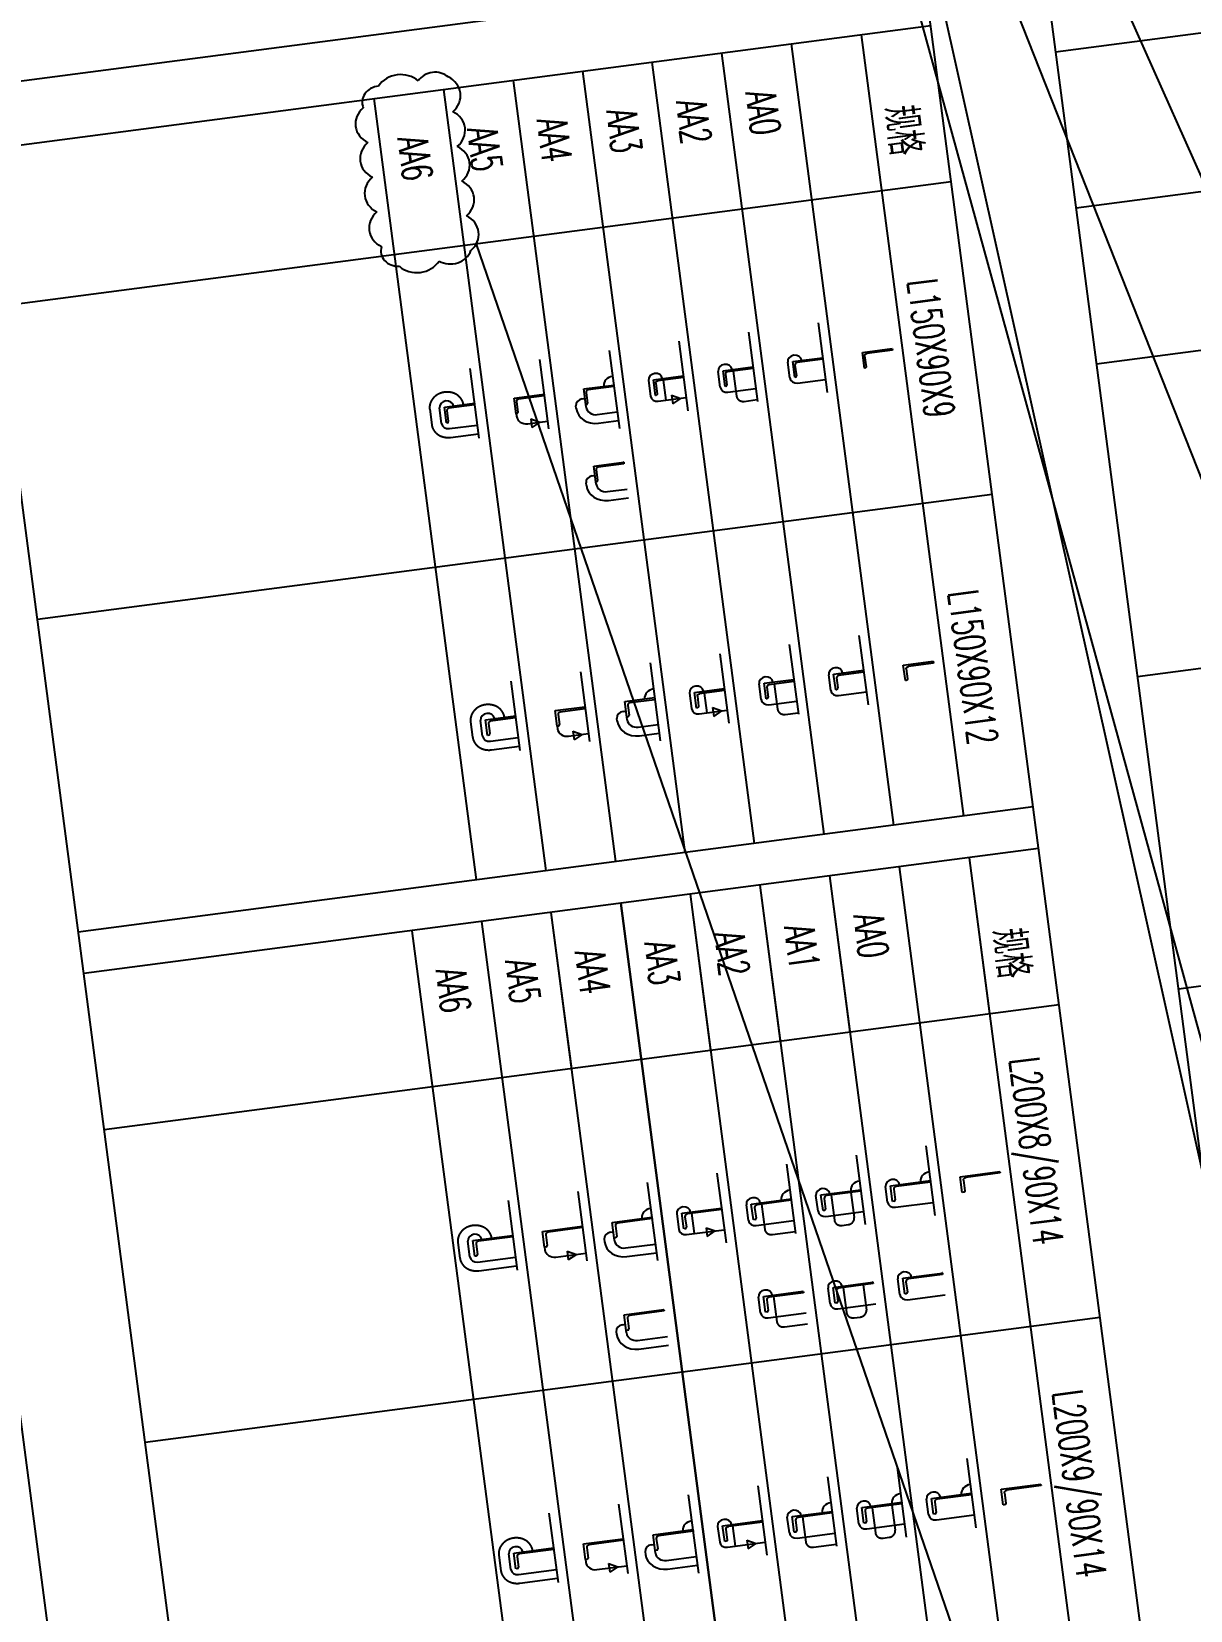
# Model space of a CAD drawing. Header units: millimetres. Extents: x -14906165 to 53546503, y 133836 to 58622790.
# Drawn here: x 42292300 to 42716270, y 41581824 to 42159505 of the extents above; entities that cross this region are included whole.
import ezdxf

# ---------------------------------------------------------------- set-up
doc = ezdxf.new("R2010")
doc.units = ezdxf.units.MM
doc.header["$LTSCALE"] = 100
doc.linetypes.add('DASHED', pattern=[8, 6, -2])
for name, color, linetype in [('L', 254, 'Continuous'), ('Seam', 40, 'Continuous'), ('标准形式增加', 6, 'Continuous')]:
    doc.layers.add(name, color=color, linetype=linetype)
doc.styles.add('中文GB2312', font='', dxfattribs={"width": 0.7})
doc.styles.add('英文（单）', font='romans.shx', dxfattribs={"width": 0.7})
doc.styles.get('中文GB2312').set_extended_font_data('FangSong_GB2312')

# ---------------------------------------------------------------- blocks, each defined once
blk = doc.blocks.new('L150X90X9')
blk.add_lwpolyline([(90, 147), (90, 150), (0, 150), (0, 0), (9, 0), (9, 129, -0.414214), (21, 141), (84, 141, 0.414214)], format="xyb", close=True)
blk = doc.blocks.new('L150X90X12')
for p, q in [((90, 150), (0, 150)), ((0, 150), (0, 0)), ((12, 0), (12, 126)), ((24, 138), (81.5, 138)), ((90, 146.5), (90, 150)), ((0, 0), (12, 0))]:
    blk.add_line(p, q)
for centre, radius, start, end in [((24, 126), 12, 90, 180), ((81.5, 146.5), 8.5, 270, 0)]:
    blk.add_arc(centre, radius, start, end)
blk = doc.blocks.new('L200X8+90X14')
blk.add_lwpolyline([(90, 193), (90, 200), (0, 200), (0, 0), (8, 0), (8, 172, -0.414214), (22, 186), (83, 186, 0.414214)], format="xyb", close=True)
blk = doc.blocks.new('L200X9+90X14')
for p, q in [((90, 200), (0, 200)), ((0, 200), (0, 0)), ((9, 0), (9, 172)), ((23, 186), (83, 186)), ((90, 193), (90, 200)), ((0, 0), (9, 0))]:
    blk.add_line(p, q)
for centre, radius, start, end in [((23, 172), 14, 90, 180), ((83, 193), 7, 270, 0)]:
    blk.add_arc(centre, radius, start, end)
blk = doc.blocks.new('L150X90X9AA3')
for p, q in [((-564986.1, 648862.9), (-564986.1, 649002.9)), ((-564986.1, 648902.9), (-565102.1, 648902.9)), ((-565111.1, 648827.9), (-565021.1, 648827.9))]:
    blk.add_line(p, q)
for centre, start, end in [((-565111.1, 648862.9), 90, 270), ((-565021.1, 648862.9), 270, 0)]:
    blk.add_arc(centre, 35, start, end)
at = {"layer": 'Seam'}
for p, q in [((-565011.1, 648932.9), (-564986.1, 648976.2)), ((-564961.1, 648932.9), (-564986.1, 648976.2)), ((-565011.1, 648932.9), (-564961.1, 648932.9))]:
    blk.add_line(p, q, dxfattribs=at)
at = {"xscale": -1, "rotation": 180}
blk.add_blockref('L150X90X9', (-565111.1, 649002.9), dxfattribs=at)
blk = doc.blocks.new('L150X90X12AA3')
for p, q in [((-563186.1, 648862.9), (-563186.1, 649002.9)), ((-563186.1, 648902.9), (-563299.1, 648902.9)), ((-563311.1, 648827.9), (-563221.1, 648827.9))]:
    blk.add_line(p, q)
for centre, start, end in [((-563311.1, 648862.9), 90, 270), ((-563221.1, 648862.9), 270, 0)]:
    blk.add_arc(centre, 35, start, end)
at = {"layer": 'Seam'}
for p, q in [((-563211.1, 648932.9), (-563186.1, 648976.2)), ((-563161.1, 648932.9), (-563186.1, 648976.2)), ((-563211.1, 648932.9), (-563161.1, 648932.9))]:
    blk.add_line(p, q, dxfattribs=at)
at = {"xscale": -1, "rotation": 180}
blk.add_blockref('L150X90X12', (-563311.1, 649002.9), dxfattribs=at)
blk = doc.blocks.new('L200X8+90X14AA3')
for p, q in [((-559586.1, 648462.9), (-559586.1, 648652.9)), ((-559586.1, 648502.9), (-559703.1, 648502.9)), ((-559711.1, 648427.9), (-559621.1, 648427.9))]:
    blk.add_line(p, q)
blk.add_lwpolyline([(-559621.1, 648459.9), (-559621.1, 648452.9), (-559711.1, 648452.9), (-559711.1, 648652.9), (-559703.1, 648652.9), (-559703.1, 648480.9, 0.414214), (-559689.1, 648466.9), (-559628.1, 648466.9, -0.414214)], format="xyb", close=True)
for centre, start, end in [((-559711.1, 648462.9), 90, 270), ((-559621.1, 648462.9), 270, 0)]:
    blk.add_arc(centre, 35, start, end)
at = {"layer": 'Seam'}
for p, q in [((-559611.1, 648563.8), (-559586.1, 648607.1)), ((-559561.1, 648563.8), (-559586.1, 648607.1)), ((-559611.1, 648563.8), (-559561.1, 648563.8))]:
    blk.add_line(p, q, dxfattribs=at)
blk = doc.blocks.new('L200X9+90X14AA3')
for p, q in [((-557786.1, 648462.9), (-557786.1, 648652.9)), ((-557786.1, 648502.9), (-557902.1, 648502.9)), ((-557911.1, 648427.9), (-557821.1, 648427.9))]:
    blk.add_line(p, q)
for centre, start, end in [((-557911.1, 648462.9), 90, 270), ((-557821.1, 648462.9), 270, 0)]:
    blk.add_arc(centre, 35, start, end)
at = {"layer": 'Seam'}
for p, q in [((-557811.1, 648563.8), (-557786.1, 648607.1)), ((-557761.1, 648563.8), (-557786.1, 648607.1)), ((-557811.1, 648563.8), (-557761.1, 648563.8))]:
    blk.add_line(p, q, dxfattribs=at)
at = {"xscale": -1, "rotation": 180}
blk.add_blockref('L200X9+90X14', (-557911.1, 648652.9), dxfattribs=at)
blk = doc.blocks.new('*U379')
for p, q in [((125, -140), (125, 0)), ((90, -175), (0, -175))]:
    blk.add_line(p, q)
for centre, start, end in [((0, -140), 90, 270), ((90, -140), 270, 0)]:
    blk.add_arc(centre, 35, start, end)
at = {"layer": 'L'}
for p, q in [((0, -150), (0, 0)), ((0, 0), (9, 0)), ((9, 0), (9, -129)), ((90, -150), (0, -150)), ((21, -141), (84, -141)), ((90, -147), (90, -150))]:
    blk.add_line(p, q, dxfattribs=at)
for centre, radius, start, end in [((21, -129), 12, 180, 270), ((84, -147), 6, 360, 90)]:
    blk.add_arc(centre, radius, start, end, dxfattribs=at)
blk = doc.blocks.new('*U378')
for p, q in [((125, -140), (125, 0)), ((9, -100), (154, -100)), ((90, -175), (0, -175))]:
    blk.add_line(p, q)
at = {"linetype": 'DASHED'}
blk.add_line((189, -65), (189, 0), dxfattribs=at)
blk.add_arc((154, -65), 35, 270, 0, dxfattribs=at)
for centre, start, end in [((0, -140), 90, 270), ((90, -140), 270, 0)]:
    blk.add_arc(centre, 35, start, end)
at = {"layer": 'L'}
for p, q in [((0, -150), (0, 0)), ((0, 0), (9, 0)), ((9, 0), (9, -129)), ((90, -150), (0, -150)), ((21, -141), (84, -141)), ((90, -147), (90, -150))]:
    blk.add_line(p, q, dxfattribs=at)
for centre, radius, start, end in [((21, -129), 12, 180, 270), ((84, -147), 6, 360, 90)]:
    blk.add_arc(centre, radius, start, end, dxfattribs=at)
blk = doc.blocks.new('*U376')
for p, q in [((155, -100), (155, 0)), ((205, -100), (205, 0)), ((55, -165), (55, -150)), ((105, -150), (90, -150)), ((105, -200), (90, -200))]:
    blk.add_line(p, q)
for centre, radius, start, end in [((0, 0), 50, 180, 270), ((105, -100), 50, 270, 0), ((105, -100), 100, 270, 0), ((90, -165), 35, 180, 270)]:
    blk.add_arc(centre, radius, start, end)
at = {"layer": 'L'}
for p, q in [((0, -150), (0, 0)), ((0, 0), (9, 0)), ((9, 0), (9, -129)), ((90, -150), (0, -150)), ((21, -141), (84, -141)), ((90, -147), (90, -150))]:
    blk.add_line(p, q, dxfattribs=at)
for centre, radius, start, end in [((21, -129), 12, 180, 270), ((84, -147), 6, 360, 90)]:
    blk.add_arc(centre, radius, start, end, dxfattribs=at)
blk = doc.blocks.new('*U377')
for p, q in [((155, -100), (155, 0)), ((90, -150), (105, -150))]:
    blk.add_line(p, q)
blk.add_arc((105, -100), 50, 270, 0)
at = {"layer": 'L'}
for p, q in [((0, -150), (0, 0)), ((0, 0), (9, 0)), ((9, 0), (9, -129)), ((90, -150), (0, -150)), ((21, -141), (84, -141)), ((90, -147), (90, -150))]:
    blk.add_line(p, q, dxfattribs=at)
for centre, radius, start, end in [((21, -129), 12, 180, 270), ((84, -147), 6, 360, 90)]:
    blk.add_arc(centre, radius, start, end, dxfattribs=at)
at = {"layer": 'Seam'}
for p, q in [((130, -81.7), (155, -38.4)), ((155, -38.4), (180, -81.7)), ((130, -81.7), (180, -81.7))]:
    blk.add_line(p, q, dxfattribs=at)
blk = doc.blocks.new('*U384')
for p, q in [((125, -140), (125, 0)), ((90, -175), (0, -175))]:
    blk.add_line(p, q)
for centre, start, end in [((0, -140), 90, 270), ((90, -140), 270, 0)]:
    blk.add_arc(centre, 35, start, end)
at = {"layer": 'L'}
for p, q in [((0, -150), (0, 0)), ((0, 0), (12, 0)), ((12, 0), (12, -126)), ((90, -150), (0, -150)), ((24, -138), (81.5, -138)), ((90, -146.5), (90, -150))]:
    blk.add_line(p, q, dxfattribs=at)
for centre, radius, start, end in [((24, -126), 12, 180, 270), ((81.5, -146.5), 8.5, 360, 90)]:
    blk.add_arc(centre, radius, start, end, dxfattribs=at)
blk = doc.blocks.new('*U383')
for p, q in [((125, -140), (125, 0)), ((12, -100), (157, -100)), ((90, -175), (0, -175))]:
    blk.add_line(p, q)
at = {"linetype": 'DASHED'}
blk.add_line((192, -65), (192, 0), dxfattribs=at)
blk.add_arc((157, -65), 35, 270, 0, dxfattribs=at)
for centre, start, end in [((0, -140), 90, 270), ((90, -140), 270, 0)]:
    blk.add_arc(centre, 35, start, end)
at = {"layer": 'L'}
for p, q in [((0, -150), (0, 0)), ((0, 0), (12, 0)), ((12, 0), (12, -126)), ((90, -150), (0, -150)), ((24, -138), (81.5, -138)), ((90, -146.5), (90, -150))]:
    blk.add_line(p, q, dxfattribs=at)
for centre, radius, start, end in [((24, -126), 12, 180, 270), ((81.5, -146.5), 8.5, 360, 90)]:
    blk.add_arc(centre, radius, start, end, dxfattribs=at)
blk = doc.blocks.new('*U381')
for p, q in [((155, -100), (155, 0)), ((205, -100), (205, 0)), ((55, -165), (55, -150)), ((105, -150), (90, -150)), ((105, -200), (90, -200))]:
    blk.add_line(p, q)
for centre, radius, start, end in [((0, 0), 50, 180, 270), ((105, -100), 50, 270, 0), ((105, -100), 100, 270, 0), ((90, -165), 35, 180, 270)]:
    blk.add_arc(centre, radius, start, end)
at = {"layer": 'L'}
for p, q in [((0, -150), (0, 0)), ((0, 0), (12, 0)), ((12, 0), (12, -126)), ((90, -150), (0, -150)), ((24, -138), (81.5, -138)), ((90, -146.5), (90, -150))]:
    blk.add_line(p, q, dxfattribs=at)
for centre, radius, start, end in [((24, -126), 12, 180, 270), ((81.5, -146.5), 8.5, 360, 90)]:
    blk.add_arc(centre, radius, start, end, dxfattribs=at)
blk = doc.blocks.new('*U382')
for p, q in [((155, -100), (155, 0)), ((90, -150), (105, -150))]:
    blk.add_line(p, q)
blk.add_arc((105, -100), 50, 270, 0)
at = {"layer": 'L'}
for p, q in [((0, -150), (0, 0)), ((0, 0), (12, 0)), ((12, 0), (12, -126)), ((90, -150), (0, -150)), ((24, -138), (81.5, -138)), ((90, -146.5), (90, -150))]:
    blk.add_line(p, q, dxfattribs=at)
for centre, radius, start, end in [((24, -126), 12, 180, 270), ((81.5, -146.5), 8.5, 360, 90)]:
    blk.add_arc(centre, radius, start, end, dxfattribs=at)
at = {"layer": 'Seam'}
for p, q in [((130, -75.5), (155, -32.2)), ((130, -75.5), (180, -75.5)), ((155, -32.2), (180, -75.5))]:
    blk.add_line(p, q, dxfattribs=at)
blk = doc.blocks.new('*U888')
for p, q in [((125, -190), (125, 0)), ((90, -225), (0, -225))]:
    blk.add_line(p, q)
for centre, radius, start, end in [((0, 0), 50, 180, 270), ((0, -190), 35, 90, 270), ((90, -190), 35, 270, 0)]:
    blk.add_arc(centre, radius, start, end)
at = {"layer": 'L'}
for p, q in [((0, -200), (0, 0)), ((0, 0), (8, 0)), ((8, 0), (8, -172)), ((90, -200), (0, -200)), ((22, -186), (83, -186)), ((90, -193), (90, -200))]:
    blk.add_line(p, q, dxfattribs=at)
for centre, radius, start, end in [((22, -172), 14, 180, 270), ((83, -193), 7, 360, 90)]:
    blk.add_arc(centre, radius, start, end, dxfattribs=at)
blk = doc.blocks.new('*U889')
for p, q in [((125, -190), (125, 0)), ((8, -50), (153, -50)), ((8, -150), (153, -150)), ((90, -225), (0, -225))]:
    blk.add_line(p, q)
at = {"linetype": 'DASHED'}
blk.add_line((188, -115), (188, -85), dxfattribs=at)
for centre, radius, start, end in [((0, 0), 50, 180, 270), ((0, -190), 35, 90, 270), ((90, -190), 35, 270, 0)]:
    blk.add_arc(centre, radius, start, end)
for centre, start, end in [((153, -85), 0, 90), ((153, -115), 270, 360)]:
    blk.add_arc(centre, 35, start, end, dxfattribs=at)
at = {"layer": 'L'}
for p, q in [((0, -200), (0, 0)), ((0, 0), (8, 0)), ((8, 0), (8, -172)), ((90, -200), (0, -200)), ((22, -186), (83, -186)), ((90, -193), (90, -200))]:
    blk.add_line(p, q, dxfattribs=at)
for centre, radius, start, end in [((22, -172), 14, 180, 270), ((83, -193), 7, 360, 90)]:
    blk.add_arc(centre, radius, start, end, dxfattribs=at)
blk = doc.blocks.new('*U890')
for p, q in [((125, -190), (125, 0)), ((8, -150), (153, -150)), ((90, -225), (0, -225))]:
    blk.add_line(p, q)
at = {"linetype": 'DASHED'}
blk.add_line((188, -115), (188, 0), dxfattribs=at)
for centre, radius, start, end in [((0, 0), 50, 180, 270), ((0, -190), 35, 90, 270), ((90, -190), 35, 270, 0)]:
    blk.add_arc(centre, radius, start, end)
blk.add_arc((153, -115), 35, 270, 360, dxfattribs=at)
at = {"layer": 'L'}
for p, q in [((0, -200), (0, 0)), ((0, 0), (8, 0)), ((8, 0), (8, -172)), ((90, -200), (0, -200)), ((22, -186), (83, -186)), ((90, -193), (90, -200))]:
    blk.add_line(p, q, dxfattribs=at)
for centre, radius, start, end in [((22, -172), 14, 180, 270), ((83, -193), 7, 360, 90)]:
    blk.add_arc(centre, radius, start, end, dxfattribs=at)
blk = doc.blocks.new('*U891')
for p, q in [((155, -150), (155, 0)), ((205, -150), (205, 0)), ((55, -215), (55, -200)), ((105, -200), (90, -200)), ((90, -250), (105, -250))]:
    blk.add_line(p, q)
for centre, radius, start, end in [((0, 0), 50, 180, 270), ((105, -150), 50, 270, 0), ((105, -150), 100, 270, 0), ((90, -215), 35, 180, 270)]:
    blk.add_arc(centre, radius, start, end)
at = {"layer": 'L'}
for p, q in [((0, -200), (0, 0)), ((0, 0), (8, 0)), ((8, 0), (8, -172)), ((90, -200), (0, -200)), ((22, -186), (83, -186)), ((90, -193), (90, -200))]:
    blk.add_line(p, q, dxfattribs=at)
for centre, radius, start, end in [((22, -172), 14, 180, 270), ((83, -193), 7, 360, 90)]:
    blk.add_arc(centre, radius, start, end, dxfattribs=at)
blk = doc.blocks.new('*U892')
for p, q in [((155, -150), (155, 0)), ((90, -200), (105, -200))]:
    blk.add_line(p, q)
blk.add_arc((105, -150), 50, 270, 0)
at = {"layer": 'L'}
for p, q in [((0, -200), (0, 0)), ((0, 0), (8, 0)), ((8, 0), (8, -172)), ((90, -200), (0, -200)), ((22, -186), (83, -186)), ((90, -193), (90, -200))]:
    blk.add_line(p, q, dxfattribs=at)
for centre, radius, start, end in [((22, -172), 14, 180, 270), ((83, -193), 7, 360, 90)]:
    blk.add_arc(centre, radius, start, end, dxfattribs=at)
at = {"layer": 'Seam'}
for p, q in [((130, -90.6), (155, -47.3)), ((155, -47.3), (180, -90.6)), ((130, -90.6), (180, -90.6))]:
    blk.add_line(p, q, dxfattribs=at)
blk = doc.blocks.new('*U893')
for p, q in [((125, -190), (125, 0)), ((90, -225), (0, -225))]:
    blk.add_line(p, q)
for centre, radius, start, end in [((0, 0), 50, 180, 270), ((0, -190), 35, 90, 270), ((90, -190), 35, 270, 0)]:
    blk.add_arc(centre, radius, start, end)
at = {"layer": 'L'}
for p, q in [((0, -200), (0, 0)), ((0, 0), (9, 0)), ((9, 0), (9, -172)), ((90, -200), (0, -200)), ((23, -186), (83, -186)), ((90, -193), (90, -200))]:
    blk.add_line(p, q, dxfattribs=at)
for centre, radius, start, end in [((23, -172), 14, 180, 270), ((83, -193), 7, 360, 90)]:
    blk.add_arc(centre, radius, start, end, dxfattribs=at)
blk = doc.blocks.new('*U894')
for p, q in [((125, -190), (125, 0)), ((9, -50), (154, -50)), ((9, -150), (154, -150)), ((90, -225), (0, -225))]:
    blk.add_line(p, q)
at = {"linetype": 'DASHED'}
blk.add_line((189, -115), (189, -85), dxfattribs=at)
for centre, radius, start, end in [((0, 0), 50, 180, 270), ((0, -190), 35, 90, 270), ((90, -190), 35, 270, 0)]:
    blk.add_arc(centre, radius, start, end)
for centre, start, end in [((154, -85), 0, 90), ((154, -115), 270, 360)]:
    blk.add_arc(centre, 35, start, end, dxfattribs=at)
at = {"layer": 'L'}
for p, q in [((0, -200), (0, 0)), ((0, 0), (9, 0)), ((9, 0), (9, -172)), ((90, -200), (0, -200)), ((23, -186), (83, -186)), ((90, -193), (90, -200))]:
    blk.add_line(p, q, dxfattribs=at)
for centre, radius, start, end in [((23, -172), 14, 180, 270), ((83, -193), 7, 360, 90)]:
    blk.add_arc(centre, radius, start, end, dxfattribs=at)
blk = doc.blocks.new('*U895')
for p, q in [((125, -190), (125, 0)), ((9, -150), (154, -150)), ((90, -225), (0, -225))]:
    blk.add_line(p, q)
at = {"linetype": 'DASHED'}
blk.add_line((189, -115), (189, 0), dxfattribs=at)
for centre, radius, start, end in [((0, 0), 50, 180, 270), ((0, -190), 35, 90, 270), ((90, -190), 35, 270, 0)]:
    blk.add_arc(centre, radius, start, end)
blk.add_arc((154, -115), 35, 270, 360, dxfattribs=at)
at = {"layer": 'L'}
for p, q in [((0, -200), (0, 0)), ((0, 0), (9, 0)), ((9, 0), (9, -172)), ((90, -200), (0, -200)), ((23, -186), (83, -186)), ((90, -193), (90, -200))]:
    blk.add_line(p, q, dxfattribs=at)
for centre, radius, start, end in [((23, -172), 14, 180, 270), ((83, -193), 7, 360, 90)]:
    blk.add_arc(centre, radius, start, end, dxfattribs=at)
blk = doc.blocks.new('*U896')
for p, q in [((155, -150), (155, 0)), ((205, -150), (205, 0)), ((55, -215), (55, -200)), ((105, -200), (90, -200)), ((90, -250), (105, -250))]:
    blk.add_line(p, q)
for centre, radius, start, end in [((0, 0), 50, 180, 270), ((105, -150), 50, 270, 0), ((105, -150), 100, 270, 0), ((90, -215), 35, 180, 270)]:
    blk.add_arc(centre, radius, start, end)
at = {"layer": 'L'}
for p, q in [((0, -200), (0, 0)), ((0, 0), (9, 0)), ((9, 0), (9, -172)), ((90, -200), (0, -200)), ((23, -186), (83, -186)), ((90, -193), (90, -200))]:
    blk.add_line(p, q, dxfattribs=at)
for centre, radius, start, end in [((23, -172), 14, 180, 270), ((83, -193), 7, 360, 90)]:
    blk.add_arc(centre, radius, start, end, dxfattribs=at)
blk = doc.blocks.new('*U897')
for p, q in [((155, -150), (155, 0)), ((90, -200), (105, -200))]:
    blk.add_line(p, q)
blk.add_arc((105, -150), 50, 270, 0)
at = {"layer": 'L'}
for p, q in [((0, -200), (0, 0)), ((0, 0), (9, 0)), ((9, 0), (9, -172)), ((90, -200), (0, -200)), ((23, -186), (83, -186)), ((90, -193), (90, -200))]:
    blk.add_line(p, q, dxfattribs=at)
for centre, radius, start, end in [((23, -172), 14, 180, 270), ((83, -193), 7, 360, 90)]:
    blk.add_arc(centre, radius, start, end, dxfattribs=at)
at = {"layer": 'Seam'}
for p, q in [((130, -88.2), (155, -44.9)), ((155, -44.9), (180, -88.2)), ((130, -88.2), (180, -88.2))]:
    blk.add_line(p, q, dxfattribs=at)
blk = doc.blocks.new('*U584')
for p, q in [((125, -140), (125, 0)), ((90, -175), (0, -175))]:
    blk.add_line(p, q)
at = {"linetype": 'DASHED'}
for p, q in [((175, -140), (175, 0)), ((0, -225), (90, -225))]:
    blk.add_line(p, q, dxfattribs=at)
for centre, start, end in [((0, -140), 90, 270), ((90, -140), 270, 0)]:
    blk.add_arc(centre, 85, start, end, dxfattribs=at)
for centre, start, end in [((0, -140), 90, 270), ((90, -140), 270, 0)]:
    blk.add_arc(centre, 35, start, end)
at = {"layer": 'L'}
for p, q in [((0, -150), (0, 0)), ((0, 0), (9, 0)), ((9, 0), (9, -129)), ((90, -150), (0, -150)), ((21, -141), (84, -141)), ((90, -147), (90, -150))]:
    blk.add_line(p, q, dxfattribs=at)
for centre, radius, start, end in [((21, -129), 12, 180, 270), ((84, -147), 6, 360, 90)]:
    blk.add_arc(centre, radius, start, end, dxfattribs=at)
blk = doc.blocks.new('*U585')
for p, q in [((125, -140), (125, 0)), ((90, -175), (0, -175))]:
    blk.add_line(p, q)
at = {"linetype": 'DASHED'}
for p, q in [((175, -140), (175, 0)), ((0, -225), (90, -225))]:
    blk.add_line(p, q, dxfattribs=at)
for centre, start, end in [((0, -140), 90, 270), ((90, -140), 270, 0)]:
    blk.add_arc(centre, 85, start, end, dxfattribs=at)
for centre, start, end in [((0, -140), 90, 270), ((90, -140), 270, 0)]:
    blk.add_arc(centre, 35, start, end)
at = {"layer": 'L'}
for p, q in [((0, -150), (0, 0)), ((0, 0), (12, 0)), ((12, 0), (12, -126)), ((90, -150), (0, -150)), ((24, -138), (81.5, -138)), ((90, -146.5), (90, -150))]:
    blk.add_line(p, q, dxfattribs=at)
for centre, radius, start, end in [((24, -126), 12, 180, 270), ((81.5, -146.5), 8.5, 360, 90)]:
    blk.add_arc(centre, radius, start, end, dxfattribs=at)
blk = doc.blocks.new('*U932')
for p, q in [((125, -190), (125, 0)), ((90, -225), (0, -225))]:
    blk.add_line(p, q)
at = {"linetype": 'DASHED'}
for p, q in [((175, -190), (175, 0)), ((0, -275), (90, -275))]:
    blk.add_line(p, q, dxfattribs=at)
for centre, start, end in [((0, -190), 90, 270), ((90, -190), 270, 0)]:
    blk.add_arc(centre, 85, start, end, dxfattribs=at)
for centre, start, end in [((0, -190), 90, 270), ((90, -190), 270, 0)]:
    blk.add_arc(centre, 35, start, end)
at = {"layer": 'L'}
for p, q in [((0, -200), (0, 0)), ((0, 0), (8, 0)), ((8, 0), (8, -172)), ((90, -200), (0, -200)), ((22, -186), (83, -186)), ((90, -193), (90, -200))]:
    blk.add_line(p, q, dxfattribs=at)
for centre, radius, start, end in [((22, -172), 14, 180, 270), ((83, -193), 7, 360, 90)]:
    blk.add_arc(centre, radius, start, end, dxfattribs=at)
blk = doc.blocks.new('*U933')
for p, q in [((125, -190), (125, 0)), ((90, -225), (0, -225))]:
    blk.add_line(p, q)
at = {"linetype": 'DASHED'}
for p, q in [((175, -190), (175, 0)), ((0, -275), (90, -275))]:
    blk.add_line(p, q, dxfattribs=at)
for centre, start, end in [((0, -190), 90, 270), ((90, -190), 270, 0)]:
    blk.add_arc(centre, 85, start, end, dxfattribs=at)
for centre, start, end in [((0, -190), 90, 270), ((90, -190), 270, 0)]:
    blk.add_arc(centre, 35, start, end)
at = {"layer": 'L'}
for p, q in [((0, -200), (0, 0)), ((0, 0), (9, 0)), ((9, 0), (9, -172)), ((90, -200), (0, -200)), ((23, -186), (83, -186)), ((90, -193), (90, -200))]:
    blk.add_line(p, q, dxfattribs=at)
for centre, radius, start, end in [((23, -172), 14, 180, 270), ((83, -193), 7, 360, 90)]:
    blk.add_arc(centre, radius, start, end, dxfattribs=at)
blk = doc.blocks.new('*U809')
for p, q in [((155, -100), (155, 0)), ((205, -100), (205, 0)), ((55, -165), (55, -150)), ((105, -150), (90, -150)), ((105, -200), (90, -200))]:
    blk.add_line(p, q)
for centre, radius, start, end in [((0, 0), 1, 180, 270), ((105, -100), 50, 270, 0), ((105, -100), 100, 270, 0), ((90, -165), 35, 180, 270)]:
    blk.add_arc(centre, radius, start, end)
at = {"layer": 'L'}
for p, q in [((0, -150), (0, 0)), ((0, 0), (9, 0)), ((9, 0), (9, -129)), ((90, -150), (0, -150)), ((21, -141), (84, -141)), ((90, -147), (90, -150))]:
    blk.add_line(p, q, dxfattribs=at)
for centre, radius, start, end in [((21, -129), 12, 180, 270), ((84, -147), 6, 360, 90)]:
    blk.add_arc(centre, radius, start, end, dxfattribs=at)
blk = doc.blocks.new('*U954')
for p, q in [((125, -190), (125, 0)), ((90, -225), (0, -225))]:
    blk.add_line(p, q)
for centre, radius, start, end in [((0, 0), 1, 180, 270), ((0, -190), 35, 90, 270), ((90, -190), 35, 270, 0)]:
    blk.add_arc(centre, radius, start, end)
at = {"layer": 'L'}
for p, q in [((0, -200), (0, 0)), ((0, 0), (8, 0)), ((8, 0), (8, -172)), ((90, -200), (0, -200)), ((22, -186), (83, -186)), ((90, -193), (90, -200))]:
    blk.add_line(p, q, dxfattribs=at)
for centre, radius, start, end in [((22, -172), 14, 180, 270), ((83, -193), 7, 360, 90)]:
    blk.add_arc(centre, radius, start, end, dxfattribs=at)
blk = doc.blocks.new('*U955')
for p, q in [((125, -190), (125, 0)), ((8, -50), (153, -50)), ((8, -150), (153, -150)), ((90, -225), (0, -225))]:
    blk.add_line(p, q)
at = {"linetype": 'DASHED'}
blk.add_line((188, -115), (188, -85), dxfattribs=at)
for centre, radius, start, end in [((0, 0), 1, 180, 270), ((0, -190), 35, 90, 270), ((90, -190), 35, 270, 0)]:
    blk.add_arc(centre, radius, start, end)
for centre, start, end in [((153, -85), 0, 90), ((153, -115), 270, 360)]:
    blk.add_arc(centre, 35, start, end, dxfattribs=at)
at = {"layer": 'L'}
for p, q in [((0, -200), (0, 0)), ((0, 0), (8, 0)), ((8, 0), (8, -172)), ((90, -200), (0, -200)), ((22, -186), (83, -186)), ((90, -193), (90, -200))]:
    blk.add_line(p, q, dxfattribs=at)
for centre, radius, start, end in [((22, -172), 14, 180, 270), ((83, -193), 7, 360, 90)]:
    blk.add_arc(centre, radius, start, end, dxfattribs=at)
blk = doc.blocks.new('*U956')
for p, q in [((125, -190), (125, 0)), ((8, -150), (153, -150)), ((90, -225), (0, -225))]:
    blk.add_line(p, q)
at = {"linetype": 'DASHED'}
blk.add_line((188, -115), (188, 0), dxfattribs=at)
for centre, radius, start, end in [((0, 0), 1, 180, 270), ((0, -190), 35, 90, 270), ((90, -190), 35, 270, 0)]:
    blk.add_arc(centre, radius, start, end)
blk.add_arc((153, -115), 35, 270, 360, dxfattribs=at)
at = {"layer": 'L'}
for p, q in [((0, -200), (0, 0)), ((0, 0), (8, 0)), ((8, 0), (8, -172)), ((90, -200), (0, -200)), ((22, -186), (83, -186)), ((90, -193), (90, -200))]:
    blk.add_line(p, q, dxfattribs=at)
for centre, radius, start, end in [((22, -172), 14, 180, 270), ((83, -193), 7, 360, 90)]:
    blk.add_arc(centre, radius, start, end, dxfattribs=at)
blk = doc.blocks.new('*U957')
for p, q in [((155, -150), (155, 0)), ((205, -150), (205, 0)), ((55, -215), (55, -200)), ((105, -200), (90, -200)), ((90, -250), (105, -250))]:
    blk.add_line(p, q)
for centre, radius, start, end in [((0, 0), 1, 180, 270), ((105, -150), 50, 270, 0), ((105, -150), 100, 270, 0), ((90, -215), 35, 180, 270)]:
    blk.add_arc(centre, radius, start, end)
at = {"layer": 'L'}
for p, q in [((0, -200), (0, 0)), ((0, 0), (8, 0)), ((8, 0), (8, -172)), ((90, -200), (0, -200)), ((22, -186), (83, -186)), ((90, -193), (90, -200))]:
    blk.add_line(p, q, dxfattribs=at)
for centre, radius, start, end in [((22, -172), 14, 180, 270), ((83, -193), 7, 360, 90)]:
    blk.add_arc(centre, radius, start, end, dxfattribs=at)
blk = doc.blocks.new('绘图要素标准库V1.0 - 0416')
for p, q in [((-564211.1, 651052.9), (-564211.1, 655502.9)), ((-563311.1, 651052.9), (-563311.1, 655502.9)), ((-562411.1, 655502.9), (-562411.1, 651052.9)), ((-560611.1, 655502.9), (-560611.1, 651052.9)), ((-558811.1, 655502.9), (-558811.1, 651052.9)), ((-553411.1, 651052.9), (-567811.1, 651052.9)), ((-553411.1, 650452.9), (-567811.1, 650452.9)), ((-564811.1, 650452.9), (-564811.1, 645652.9)), ((-564451, 645652.9), (-564451, 650452.9)), ((-563551, 650452.9), (-563551, 645652.9)), ((-561751, 650452.9), (-561751, 645652.9)), ((-559951, 650452.9), (-559951, 645652.9)), ((-559711.1, 650452.9), (-559711.1, 645652.9)), ((-558811.1, 650452.9), (-558811.1, 645652.9)), ((-557011.1, 650452.9), (-557011.1, 645652.9)), ((-564451, 650102.9), (-559951, 650102.9)), ((-559711.1, 650102.9), (-558811.1, 650102.9)), ((-559711.1, 650102.9), (-553411.1, 650102.9)), ((-559951, 649752.9), (-564451, 649752.9)), ((-553411.1, 649752.9), (-559711.1, 649752.9)), ((-559951, 649402.9), (-564451, 649402.9)), ((-558811.1, 649402.9), (-559711.1, 649402.9)), ((-553411.1, 649402.9), (-559711.1, 649402.9)), ((-559951, 649052.9), (-564451, 649052.9)), ((-558811.1, 649052.9), (-559711.1, 649052.9)), ((-553411.1, 649052.9), (-559711.1, 649052.9)), ((-559951, 648702.9), (-564451, 648702.9)), ((-558811.1, 648702.9), (-559711.1, 648702.9)), ((-553411.1, 648702.9), (-559711.1, 648702.9)), ((-564451, 648352.9), (-559951, 648352.9)), ((-558811.1, 648352.9), (-559711.1, 648352.9)), ((-553411.1, 648352.9), (-559711.1, 648352.9)), ((-559711.1, 648352.9), (-553411.1, 648352.9)), ((-564451, 648002.9), (-559951, 648002.9)), ((-558811.1, 648002.9), (-559711.1, 648002.9)), ((-553411.1, 648002.9), (-559711.1, 648002.9)), ((-553411.1, 648002.9), (-559711.1, 648002.9)), ((-564451, 647652.9), (-559951, 647652.9)), ((-559711.1, 647652.9), (-553411.1, 647652.9)), ((-559711.1, 647302.9), (-553411.1, 647302.9)), ((-553411.1, 645652.9), (-567811.1, 645652.9)), ((-553411.1, 645052.9), (-567811.1, 645052.9))]:
    blk.add_line(p, q)
at = {"color": 5}
for p, q in [((-562851, 649702.9), (-562451, 649702.9)), ((-561051, 649702.9), (-560651, 649702.9)), ((-558111.1, 649702.9), (-557711.1, 649702.9)), ((-556311.1, 649702.9), (-555911.1, 649702.9)), ((-562851, 649352.9), (-562451, 649352.9)), ((-561051, 649352.9), (-560651, 649352.9)), ((-558111.1, 649352.9), (-557711.1, 649352.9)), ((-556311.1, 649352.9), (-555911.1, 649352.9)), ((-562851, 649002.9), (-562451, 649002.9)), ((-561051, 649002.9), (-560651, 649002.9)), ((-558111.1, 649002.9), (-557711.1, 649002.9)), ((-556311.1, 649002.9), (-555911.1, 649002.9)), ((-562851, 648652.9), (-562401, 648652.9)), ((-561051, 648652.9), (-560601, 648652.9)), ((-558111.1, 648652.9), (-557711.1, 648652.9)), ((-556311.1, 648652.9), (-555911.1, 648652.9)), ((-562851, 648302.9), (-562451, 648302.9)), ((-561051, 648302.9), (-560651, 648302.9)), ((-558111.1, 648302.9), (-557661.1, 648302.9)), ((-556311.1, 648302.9), (-555861.1, 648302.9)), ((-562851, 647952.9), (-562451, 647952.9)), ((-561051, 647952.9), (-560651, 647952.9)), ((-558111.1, 647952.9), (-557711.1, 647952.9)), ((-556311.1, 647952.9), (-555911.1, 647952.9)), ((-558111.1, 647602.9), (-557711.1, 647602.9)), ((-556311.1, 647602.9), (-555911.1, 647602.9))]:
    blk.add_line(p, q, dxfattribs=at)
at = {"layer": '标准形式增加'}
for p, q in [((-581214.3, 647069.2), (-491817.7, 670253.6)), ((-565936, 650564.3), (-491817.7, 666806.3)), ((-563551, 648065), (-491817.7, 660843.5)), ((-625997.6, 642969), (-491817.7, 659196.4)), ((-564910.2, 650496.3), (-491915.8, 656165.3))]:
    blk.add_line(p, q, dxfattribs=at)
blk.add_lwpolyline([(-564518.3, 648034.7, -0.5), (-564318.3, 648034.7, -0.5), (-564118.3, 648034.7, -0.5), (-563918.3, 648034.7, -0.5), (-563718.3, 648034.7, -0.5), (-563518.3, 648034.7, -0.5), (-563482.4, 647870.5, -0.5), (-563482.4, 647670.5, -0.5), (-563606.9, 647595.1, -0.5), (-563806.9, 647595.1, -0.5), (-564006.9, 647595.1, -0.5), (-564206.9, 647595.1, -0.5), (-564406.9, 647595.1, -0.5), (-564518.3, 647683.7, -0.5), (-564518.3, 647883.7, -0.5)], format="xyb", close=True, dxfattribs=at)
at = {"xscale": -1, "rotation": 180}
for name, p in [('L150X90X9', (-562651, 650052.9)), ('L150X90X12', (-560851, 650052.9)), ('L200X8+90X14', (-557911.1, 650052.9)), ('L200X9+90X14', (-556111.1, 650052.9))]:
    blk.add_blockref(name, p, dxfattribs=at)
for name, p in [('*U379', (-562651, 649702.9)), ('*U384', (-560851, 649702.9)), ('*U888', (-557911.1, 649702.9)), ('*U954', (-557378.9, 649702.9)), ('*U893', (-556111.1, 649702.9)), ('*U378', (-562651, 649352.9)), ('*U383', (-560851, 649352.9)), ('*U889', (-557911.1, 649352.9)), ('*U955', (-557378.9, 649352.9)), ('*U894', (-556111.1, 649352.9)), ('L150X90X9AA3', (2460.1, 0)), ('L150X90X12AA3', (2460.1, 0)), ('*U890', (-557911.1, 649002.9)), ('*U956', (-557378.9, 649002.9)), ('*U895', (-556111.1, 649002.9)), ('*U376', (-562651, 648652.9)), ('*U809', (-562207.1, 648652.9)), ('*U381', (-560851, 648652.9)), ('L200X8+90X14AA3', (1800, 0)), ('L200X9+90X14AA3', (1800, 0)), ('*U377', (-562651, 648302.9)), ('*U382', (-560851, 648302.9)), ('*U891', (-557911.1, 648302.9)), ('*U957', (-557378.9, 648302.9)), ('*U896', (-556111.1, 648302.9)), ('*U584', (-562651, 647952.9)), ('*U585', (-560851, 647952.9)), ('*U892', (-557911.1, 647952.9)), ('*U897', (-556111.1, 647952.9)), ('*U932', (-557911.1, 647602.9)), ('*U933', (-556111.1, 647602.9))]:
    blk.add_blockref(name, p)
at = {"width": 0.7}
for s, style, p in [('规格', '中文GB2312', (-564022.4, 650181.4)), ('L150X90X9', '英文（单）', (-563021.8, 650170.5)), ('L150X90X12', '英文（单）', (-561229.6, 650170.5)), ('规格', '中文GB2312', (-559282.5, 650181.4)), ('L200X8/90X14', '英文（单）', (-558538.6, 650170.5)), ('L200X9/90X14', '英文（单）', (-556621.4, 650168.5)), ('AA0', '英文（单）', (-564209, 649493.9)), ('AA0', '英文（单）', (-559469, 649493.9)), ('AA2', '英文（单）', (-564209, 649143.9)), ('AA1', '英文（单）', (-559455.4, 649143.9)), ('AA3', '英文（单）', (-564209, 648793.9)), ('AA2', '英文（单）', (-559469, 648793.9)), ('AA4', '英文（单）', (-564209, 648443.9)), ('AA3', '英文（单）', (-559469, 648443.9)), ('AA5', '英文（单）', (-564209, 648093.9)), ('AA4', '英文（单）', (-559469, 648093.9)), ('AA6', '英文（单）', (-564209, 647743.9)), ('AA5', '英文（单）', (-559469, 647743.9)), ('AA6', '英文（单）', (-559469, 647393.9))]:
    blk.add_text(s, height=150, dxfattribs=dict(at, style=style)).set_placement(p)

msp = doc.modelspace()

# ---------------------------------------------------------------- block references
at = {"lineweight": 5, "xscale": 64.06802830554443, "yscale": 73.4024339265743, "zscale": 64.06802830554443, "rotation": 277.4624694947158}
msp.add_blockref('绘图要素标准库V1.0 - 0416', (-22373, 103764), dxfattribs=at)

doc.saveas('drawing.dxf')
